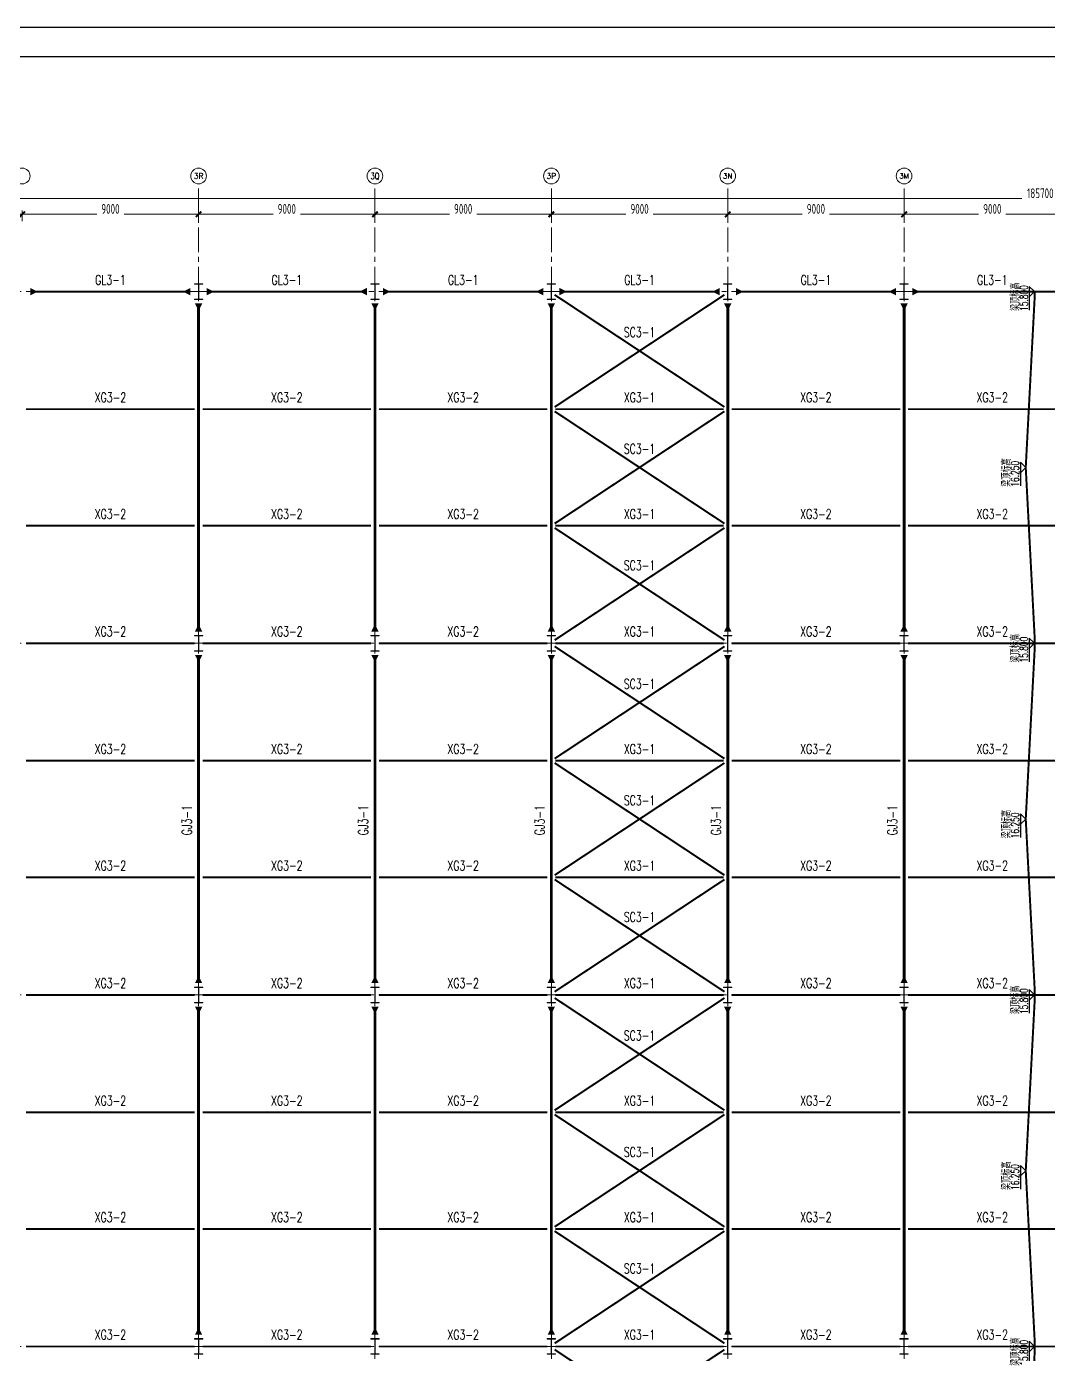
# Model space of a CAD drawing. Extents: x -1201378 to 2367219, y -619313 to 244905.
# Drawn here: x 372463 to 424606, y -237704 to -169915 of the extents above; entities that cross this region are included whole.
import ezdxf
from ezdxf.enums import TextEntityAlignment as Align

# ---------------------------------------------------------------- set-up
doc = ezdxf.new("R2010")
doc.units = 0
doc.header["$LTSCALE"] = 1000
doc.linetypes.add('CENTER', pattern=[2, 1.25, -0.25, 0.25, -0.25])
doc.layers.get('0').update_dxf_attribs({"linetype": 'CONTINUOUS'})
doc.layers.get('Defpoints').update_dxf_attribs({"linetype": 'CONTINUOUS'})
for name, color, linetype in [('0-cxFrame', 155, 'CONTINUOUS'), ('A-WINDOW', 140, 'CONTINUOUS'), ('S-BG', 131, 'CONTINUOUS')]:
    doc.layers.add(name, color=color, linetype=linetype)
for name, color, linetype, lineweight in [('0-cxText', 131, 'CONTINUOUS', 25), ('S-axis', 111, 'CONTINUOUS', 0), ('S-bea', 40, 'CONTINUOUS', 0), ('S-col', 2, 'CONTINUOUS', 0), ('S-dote', 5, 'CENTER', 0), ('THIN', 7, 'CONTINUOUS', 0), ('柱间支撑', 6, 'CENTER', 0), ('梁', 4, 'CONTINUOUS', 18)]:
    doc.layers.add(name, color=color, linetype=linetype, lineweight=lineweight)
doc.styles.add('_TCH_AXIS', font='COMPLEX', dxfattribs={"bigfont": 'GBCBIG'})
doc.styles.add('cx_tuming', font='simhei.ttf')
doc.styles.add('cx_tuqian1', font='')
doc.styles.add('SS1', font='tj-romans1.shx', dxfattribs={"width": 0.7, "bigfont": 'tj-hztxt1.shx'})
doc.styles.add('TSSD_Dimension', font='tssdeng.shx', dxfattribs={"width": 0.7, "bigfont": 'hztxt.shx'})
doc.styles.add('TSSD_Rein', font='tj-romans1.shx', dxfattribs={"width": 0.7, "bigfont": 'tj-hztxt.shx'})
doc.styles.add('黑体', font='simhei.ttf', dxfattribs={"width": 0.8})
doc.styles.get('cx_tuqian1').set_extended_font_data('SimSun')
doc.dimstyles.new('TSSD_200_200', dxfattribs={"dimtxt": 500, "dimasz": 200, "dimexe": 200, "dimexo": 500, "dimgap": 200, "dimtad": 1, "dimdec": 0, "dimzin": 0, "dimdsep": 46, "dimtxsty": 'TSSD_Dimension', "dimblk": 'ARCHTICK', "dimcen": 0, "dimdle": 200, "dimclrt": 7, "dimadec": 0, "dimazin": 0, "dimtfac": 1, "dimtdec": 0, "dimtix": 1, "dimtmove": 2, "dimatfit": 3, "dimfxl": 1, "dimtolj": 1, "dimtzin": 0, "dimarcsym": 0})

# ---------------------------------------------------------------- blocks, each defined once
blk = doc.blocks.new('w42343243')
at = {"layer": 'S-col'}
blk.add_lwpolyline([(-165069, 621020), (-164639, 621020), (-164639, 621002), (-164848, 621002), (-164848, 620238), (-164639, 620238), (-164639, 620220), (-165069, 620220), (-165069, 620238), (-164860, 620238), (-164860, 621002), (-165069, 621002)], close=True, dxfattribs=at)
blk = doc.blocks.new('42343')
at = {"layer": 'A-WINDOW'}
for p in [(-99000, 100), (-90000, 100), (-81000, 100), (-72000, 100), (-63000, 100), (-99000, -17850), (-90000, -17850), (-81000, -17850), (-72000, -17850), (-63000, -17850), (-99000, -35800), (-90000, -35800), (-81000, -35800), (-72000, -35800), (-63000, -35800), (-99000, -53750), (-90000, -53750), (-81000, -53750), (-72000, -53750), (-63000, -53750)]:
    blk.add_blockref('w42343243', p, dxfattribs=at)
blk = doc.blocks.new('_ArchTick')
at = {"color": 0, "linetype": 'ByBlock', "const_width": 0.5}
blk.add_lwpolyline([(-0.71, -0.71), (0.71, 0.71)], dxfattribs=at)
blk = doc.blocks.new('*D466')
at = {"layer": 'Defpoints', "color": 0, "transparency": 16777216}
for p in [(-218758, -279500), (-227758, -280358), (-218758, -280358)]:
    blk.add_point(p, dxfattribs=at)
at = {"layer": 'S-axis', "color": 0, "lineweight": -2, "transparency": 16777216}
for p, q in [((-227958, -279500), (-223957, -279500)), ((-227758, -279858), (-227758, -279300)), ((-218558, -279500), (-222560, -279500)), ((-218758, -279858), (-218758, -279300))]:
    blk.add_line(p, q, dxfattribs=at)
at = {"layer": 'S-axis', "color": 0, "lineweight": -2, "transparency": 16777216, "xscale": 200, "yscale": 200, "zscale": 200, "rotation": 180}
blk.add_blockref('_ArchTick', (-227758, -279500), dxfattribs=at)
at = {"layer": 'S-axis', "color": 0, "lineweight": -2, "transparency": 16777216, "xscale": 200, "yscale": 200, "zscale": 200}
blk.add_blockref('_ArchTick', (-218758, -279500), dxfattribs=at)
at = {"layer": 'S-axis', "color": 7, "transparency": 16777216, "insert": (-223258, -279225), "char_height": 500, "attachment_point": 5, "style": 'TSSD_Dimension'}
blk.add_mtext('\\A1;9000', dxfattribs=at)
blk = doc.blocks.new('*D467')
at = {"layer": 'Defpoints', "color": 0, "transparency": 16777216}
for p in [(-209758, -279500), (-218758, -280358), (-209758, -280358)]:
    blk.add_point(p, dxfattribs=at)
at = {"layer": 'S-axis', "color": 0, "lineweight": -2, "transparency": 16777216}
for p, q in [((-218958, -279500), (-214957, -279500)), ((-218758, -279858), (-218758, -279300)), ((-209558, -279500), (-213560, -279500)), ((-209758, -279858), (-209758, -279300))]:
    blk.add_line(p, q, dxfattribs=at)
at = {"layer": 'S-axis', "color": 0, "lineweight": -2, "transparency": 16777216, "xscale": 200, "yscale": 200, "zscale": 200, "rotation": 180}
blk.add_blockref('_ArchTick', (-218758, -279500), dxfattribs=at)
at = {"layer": 'S-axis', "color": 0, "lineweight": -2, "transparency": 16777216, "xscale": 200, "yscale": 200, "zscale": 200}
blk.add_blockref('_ArchTick', (-209758, -279500), dxfattribs=at)
at = {"layer": 'S-axis', "color": 7, "transparency": 16777216, "insert": (-214258, -279225), "char_height": 500, "attachment_point": 5, "style": 'TSSD_Dimension'}
blk.add_mtext('\\A1;9000', dxfattribs=at)
blk = doc.blocks.new('*D468')
at = {"layer": 'Defpoints', "color": 0, "transparency": 16777216}
for p in [(-200758, -279500), (-209758, -280358), (-200758, -280358)]:
    blk.add_point(p, dxfattribs=at)
at = {"layer": 'S-axis', "color": 0, "lineweight": -2, "transparency": 16777216}
for p, q in [((-209958, -279500), (-205957, -279500)), ((-209758, -279858), (-209758, -279300)), ((-200558, -279500), (-204560, -279500)), ((-200758, -279858), (-200758, -279300))]:
    blk.add_line(p, q, dxfattribs=at)
at = {"layer": 'S-axis', "color": 0, "lineweight": -2, "transparency": 16777216, "xscale": 200, "yscale": 200, "zscale": 200, "rotation": 180}
blk.add_blockref('_ArchTick', (-209758, -279500), dxfattribs=at)
at = {"layer": 'S-axis', "color": 0, "lineweight": -2, "transparency": 16777216, "xscale": 200, "yscale": 200, "zscale": 200}
blk.add_blockref('_ArchTick', (-200758, -279500), dxfattribs=at)
at = {"layer": 'S-axis', "color": 7, "transparency": 16777216, "insert": (-205258, -279225), "char_height": 500, "attachment_point": 5, "style": 'TSSD_Dimension'}
blk.add_mtext('\\A1;9000', dxfattribs=at)
blk = doc.blocks.new('*D469')
at = {"layer": 'Defpoints', "color": 0, "transparency": 16777216}
for p in [(-191758, -279500), (-200758, -280358), (-191758, -280358)]:
    blk.add_point(p, dxfattribs=at)
at = {"layer": 'S-axis', "color": 0, "lineweight": -2, "transparency": 16777216}
for p, q in [((-200958, -279500), (-196957, -279500)), ((-200758, -279858), (-200758, -279300)), ((-191558, -279500), (-195560, -279500)), ((-191758, -279858), (-191758, -279300))]:
    blk.add_line(p, q, dxfattribs=at)
at = {"layer": 'S-axis', "color": 0, "lineweight": -2, "transparency": 16777216, "xscale": 200, "yscale": 200, "zscale": 200, "rotation": 180}
blk.add_blockref('_ArchTick', (-200758, -279500), dxfattribs=at)
at = {"layer": 'S-axis', "color": 0, "lineweight": -2, "transparency": 16777216, "xscale": 200, "yscale": 200, "zscale": 200}
blk.add_blockref('_ArchTick', (-191758, -279500), dxfattribs=at)
at = {"layer": 'S-axis', "color": 7, "transparency": 16777216, "insert": (-196258, -279225), "char_height": 500, "attachment_point": 5, "style": 'TSSD_Dimension'}
blk.add_mtext('\\A1;9000', dxfattribs=at)
blk = doc.blocks.new('*D470')
at = {"layer": 'Defpoints', "color": 0, "transparency": 16777216}
for p in [(-182758, -279500), (-191758, -280358), (-182758, -280358)]:
    blk.add_point(p, dxfattribs=at)
at = {"layer": 'S-axis', "color": 0, "lineweight": -2, "transparency": 16777216}
for p, q in [((-191958, -279500), (-187957, -279500)), ((-191758, -279858), (-191758, -279300)), ((-182558, -279500), (-186560, -279500)), ((-182758, -279858), (-182758, -279300))]:
    blk.add_line(p, q, dxfattribs=at)
at = {"layer": 'S-axis', "color": 0, "lineweight": -2, "transparency": 16777216, "xscale": 200, "yscale": 200, "zscale": 200, "rotation": 180}
blk.add_blockref('_ArchTick', (-191758, -279500), dxfattribs=at)
at = {"layer": 'S-axis', "color": 0, "lineweight": -2, "transparency": 16777216, "xscale": 200, "yscale": 200, "zscale": 200}
blk.add_blockref('_ArchTick', (-182758, -279500), dxfattribs=at)
at = {"layer": 'S-axis', "color": 7, "transparency": 16777216, "insert": (-187258, -279225), "char_height": 500, "attachment_point": 5, "style": 'TSSD_Dimension'}
blk.add_mtext('\\A1;9000', dxfattribs=at)
blk = doc.blocks.new('*D471')
at = {"layer": 'Defpoints', "color": 0, "transparency": 16777216}
for p in [(-173758, -279500), (-182758, -280358), (-173758, -280358)]:
    blk.add_point(p, dxfattribs=at)
at = {"layer": 'S-axis', "color": 0, "lineweight": -2, "transparency": 16777216}
for p, q in [((-182958, -279500), (-178957, -279500)), ((-182758, -279858), (-182758, -279300)), ((-173558, -279500), (-177560, -279500)), ((-173758, -279858), (-173758, -279300))]:
    blk.add_line(p, q, dxfattribs=at)
at = {"layer": 'S-axis', "color": 0, "lineweight": -2, "transparency": 16777216, "xscale": 200, "yscale": 200, "zscale": 200, "rotation": 180}
blk.add_blockref('_ArchTick', (-182758, -279500), dxfattribs=at)
at = {"layer": 'S-axis', "color": 0, "lineweight": -2, "transparency": 16777216, "xscale": 200, "yscale": 200, "zscale": 200}
blk.add_blockref('_ArchTick', (-173758, -279500), dxfattribs=at)
at = {"layer": 'S-axis', "color": 7, "transparency": 16777216, "insert": (-178258, -279225), "char_height": 500, "attachment_point": 5, "style": 'TSSD_Dimension'}
blk.add_mtext('\\A1;9000', dxfattribs=at)
blk = doc.blocks.new('*D483')
at = {"layer": 'Defpoints', "color": 0, "transparency": 16777216}
for p in [(-82958, -278700), (-268658, -280258), (-82958, -280258)]:
    blk.add_point(p, dxfattribs=at)
at = {"layer": 'S-axis', "color": 0, "lineweight": -2, "transparency": 16777216}
for p, q in [((-268658, -279758), (-268658, -278500)), ((-82958, -279758), (-82958, -278500)), ((-268858, -278700), (-176749, -278700)), ((-82758, -278700), (-174868, -278700))]:
    blk.add_line(p, q, dxfattribs=at)
at = {"layer": 'S-axis', "color": 0, "lineweight": -2, "transparency": 16777216, "xscale": 200, "yscale": 200, "zscale": 200, "rotation": 180}
blk.add_blockref('_ArchTick', (-268658, -278700), dxfattribs=at)
at = {"layer": 'S-axis', "color": 0, "lineweight": -2, "transparency": 16777216, "xscale": 200, "yscale": 200, "zscale": 200}
blk.add_blockref('_ArchTick', (-82958, -278700), dxfattribs=at)
at = {"layer": 'S-axis', "color": 7, "transparency": 16777216, "insert": (-175808, -278425), "char_height": 500, "attachment_point": 5, "style": 'TSSD_Dimension'}
blk.add_mtext('\\A1;185700', dxfattribs=at)
blk = doc.blocks.new('TK22.A0 L(Dragon)')
at = {"layer": '0-cxFrame', "color": 7, "const_width": 0.5}
blk.add_lwpolyline([(0, 0), (-1486, 0), (-1486, 841), (0, 841)], close=True, dxfattribs=at)
at = {"layer": '0-cxFrame', "const_width": 0.5}
blk.add_lwpolyline([(-80, 10), (-1466, 10), (-1466, 831), (-80, 831)], close=True, dxfattribs=at)
at = {"style": '黑体', "flags": 4}
blk.add_attdef('图幅', text='', height=3.3, dxfattribs=at).set_placement((-40, 3), align=Align.RIGHT)
at = {"layer": '0-cxText', "flags": 4}
for tag, height, style, p in [('建设单位', 3.5, 'cx_tuming', (-45, 240)), ('项目名称', 3.5, 'cx_tuming', (-45, 210)), ('子项名称', 3.5, 'cx_tuming', (-45, 180)), ('工程编号', 3.3, 'cx_tuqian1', (-35, 165)), ('图名1', 3.5, 'cx_tuming', (-45, 87)), ('图名2', 3.5, 'cx_tuming', (-45, 79)), ('图名3', 3.5, 'cx_tuming', (-45, 71)), ('出图日期', 3.3, 'cx_tuqian1', (-39, 60)), ('专业', 3.3, 'cx_tuqian1', (-55, 52)), ('图号', 3.3, 'cx_tuqian1', (-55, 44)), ('版次', 3.3, 'cx_tuqian1', (-20, 44))]:
    blk.add_attdef(tag, text='', height=height, dxfattribs=dict(at, style=style)).set_placement(p, align=Align.MIDDLE)
at = {"layer": 'Defpoints', "color": 6, "flags": 4}
for tag, height, style, p in [('tufu', 3.3, '黑体', (-12, 12)), ('dwfname', 4, 'cx_tuqian1', (-80, 3))]:
    blk.add_attdef(tag, text='', height=height, dxfattribs=dict(at, style=style)).set_placement(p, align=Align.RIGHT)
blk = doc.blocks.new('3号厂房标高')
at = {"layer": 'S-BG', "const_width": 100}
blk.add_lwpolyline([(568664, -255248), (568664, -254848), (568214, -246273), (568664, -237698), (568664, -236898), (568214, -228323), (568664, -219748), (568664, -218948), (568214, -210373), (568664, -201798), (568664, -200998), (568214, -192423), (568664, -183848), (568664, -183448)], dxfattribs=at)
at = {"layer": 'S-BG'}
for points in [[(568397, -183715), (568664, -183448), (568397, -183182), (568397, -184388)], [(567947, -192690), (568214, -192423), (567947, -192157), (567947, -193363)], [(568397, -201665), (568664, -201398), (568397, -201132), (568397, -202338)], [(567947, -210640), (568214, -210373), (567947, -210107), (567947, -211313)], [(568397, -219615), (568664, -219348), (568397, -219082), (568397, -220288)], [(567947, -228590), (568214, -228323), (567947, -228057), (567947, -229263)], [(568397, -237565), (568664, -237298), (568397, -237032), (568397, -238238)]]:
    blk.add_lwpolyline(points, dxfattribs=at)
at = {"layer": 'S-BG', "style": 'SS1', "width": 0.7}
for s, p in [('梁顶标高', (567893, -184433, 0)), ('15.800', (568320, -184433, 0)), ('梁顶标高', (567443, -193408, 0)), ('16.250', (567870, -193408, 0)), ('15.800', (568320, -202383, 0)), ('梁顶标高', (567893, -202383, 0)), ('16.250', (567870, -211358, 0)), ('梁顶标高', (567443, -211358, 0)), ('梁顶标高', (567893, -220333, 0)), ('15.800', (568320, -220333, 0)), ('梁顶标高', (567443, -229308, 0)), ('16.250', (567870, -229308, 0)), ('梁顶标高', (567893, -238283, 0)), ('15.800', (568320, -238283, 0))]:
    blk.add_text(s, height=400, rotation=90, dxfattribs=at).set_placement(p)
blk = doc.blocks.new('3#轴网')
at = {"layer": 'S-axis'}
for centre in [(-227758.5, -277544.2), (-218758.5, -277544.2), (-209758.5, -277544.2), (-200758.5, -277544.2), (-191758.5, -277544.2), (-182758.5, -277544.2)]:
    blk.add_circle(centre, 400, dxfattribs=at)
at = {"layer": 'S-dote'}
for p, q in [((-218758.5, -363428.2), (-218758.5, -277944.2)), ((-209758.5, -363428.2), (-209758.5, -277944.2)), ((-200758.5, -363428.2), (-200758.5, -277944.2)), ((-191758.5, -363428.2), (-191758.5, -277944.2)), ((-182758.5, -363428.2), (-182758.5, -277944.2)), ((-78316.2, -283448.2), (-273210.6, -283448.2)), ((-78316.2, -301398.2), (-273210.6, -301398.2)), ((-78316.2, -319348.2), (-273210.6, -319348.2)), ((-78316.2, -337298.2), (-273210.6, -337298.2))]:
    blk.add_line(p, q, dxfattribs=at)
at = {"layer": 'S-axis', "style": '_TCH_AXIS'}
for s, height, p, p2 in [('3R', 276.42, (-219002, -277682.4), (-218515, -277682.4)), ('3P', 282.17, (-201000.3, -277685.3), (-200516.6, -277685.3)), ('3N', 270.86, (-192003.5, -277679.7), (-191513.4, -277679.7)), ('3M', 260.31, (-183006.4, -277674.4), (-182510.6, -277674.4))]:
    blk.add_text(s, height=height, dxfattribs=at).set_placement(p, p2, align=Align.FIT)
at = {"layer": 'S-axis', "style": '_TCH_AXIS', "width": 0.807692}
blk.add_text('3Q', height=333.94, dxfattribs=at).set_placement((-209983.2, -277711.2), (-209533.7, -277711.2), align=Align.FIT)
at = {"layer": 'S-axis'}
for base, p1, p2, picture, middle in [((-82958.5, -278700.4), (-268658.5, -280258.4), (-82958.5, -280258.4), '*D483', (-175808.5, -278425.4)), ((-218758.5, -279500.4), (-227758.5, -280358.4), (-218758.5, -280358.4), '*D466', (-223258.5, -279225.4)), ((-209758.5, -279500.4), (-218758.5, -280358.4), (-209758.5, -280358.4), '*D467', (-214258.5, -279225.4)), ((-200758.5, -279500.4), (-209758.5, -280358.4), (-200758.5, -280358.4), '*D468', (-205258.5, -279225.4)), ((-191758.5, -279500.4), (-200758.5, -280358.4), (-191758.5, -280358.4), '*D469', (-196258.5, -279225.4)), ((-182758.5, -279500.4), (-191758.5, -280358.4), (-182758.5, -280358.4), '*D470', (-187258.5, -279225.4)), ((-173758.5, -279500.4), (-182758.5, -280358.4), (-173758.5, -280358.4), '*D471', (-178258.5, -279225.4))]:
    dim = blk.add_linear_dim(base=base, p1=p1, p2=p2, angle=0, dimstyle='TSSD_200_200', dxfattribs=at)
    dim.commit()
    dim.dimension.update_dxf_attribs({"geometry": picture, "text_midpoint": middle, "dimtype": 161})

msp = doc.modelspace()

# ---------------------------------------------------------------- linework, layer by layer
at = {"layer": 'S-bea'}
for points in [[(372656.5, -183448.2, 375, 0, 0), (373031.5, -183448.2, 375, 0, 0)], [(380826.5, -183448.2, 375, 0, 0), (380451.5, -183448.2, 375, 0, 0)], [(381656.5, -183448.2, 375, 0, 0), (382031.5, -183448.2, 375, 0, 0)], [(389826.5, -183448.2, 375, 0, 0), (389451.5, -183448.2, 375, 0, 0)], [(390656.5, -183448.2, 375, 0, 0), (391031.5, -183448.2, 375, 0, 0)], [(398826.5, -183448.2, 375, 0, 0), (398451.5, -183448.2, 375, 0, 0)], [(399656.5, -183448.2, 375, 0, 0), (400031.5, -183448.2, 375, 0, 0)], [(407826.5, -183448.2, 375, 0, 0), (407451.5, -183448.2, 375, 0, 0)], [(408656.5, -183448.2, 375, 0, 0), (409031.5, -183448.2, 375, 0, 0)], [(416826.5, -183448.2, 375, 0, 0), (416451.5, -183448.2, 375, 0, 0)], [(417656.5, -183448.2, 375, 0, 0), (418031.5, -183448.2, 375, 0, 0)], [(381241.5, -184048.2, 375, 0, 0), (381241.5, -184423.2, 375, 0, 0)], [(390241.5, -184048.2, 375, 0, 0), (390241.5, -184423.2, 375, 0, 0)], [(399241.5, -184048.2, 375, 0, 0), (399241.5, -184423.2, 375, 0, 0)], [(408241.5, -184048.2, 375, 0, 0), (408241.5, -184423.2, 375, 0, 0)], [(417241.5, -184048.2, 375, 0, 0), (417241.5, -184423.2, 375, 0, 0)], [(381241.5, -200798.2, 375, 0, 0), (381241.5, -200423.2, 375, 0, 0)], [(390241.5, -200798.2, 375, 0, 0), (390241.5, -200423.2, 375, 0, 0)], [(399241.5, -200798.2, 375, 0, 0), (399241.5, -200423.2, 375, 0, 0)], [(408241.5, -200798.2, 375, 0, 0), (408241.5, -200423.2, 375, 0, 0)], [(417241.5, -200798.2, 375, 0, 0), (417241.5, -200423.2, 375, 0, 0)], [(381241.5, -201998.2, 375, 0, 0), (381241.5, -202373.2, 375, 0, 0)], [(390241.5, -201998.2, 375, 0, 0), (390241.5, -202373.2, 375, 0, 0)], [(399241.5, -201998.2, 375, 0, 0), (399241.5, -202373.2, 375, 0, 0)], [(408241.5, -201998.2, 375, 0, 0), (408241.5, -202373.2, 375, 0, 0)], [(417241.5, -201998.2, 375, 0, 0), (417241.5, -202373.2, 375, 0, 0)], [(381241.5, -218748.2, 375, 0, 0), (381241.5, -218373.2, 375, 0, 0)], [(390241.5, -218748.2, 375, 0, 0), (390241.5, -218373.2, 375, 0, 0)], [(399241.5, -218748.2, 375, 0, 0), (399241.5, -218373.2, 375, 0, 0)], [(408241.5, -218748.2, 375, 0, 0), (408241.5, -218373.2, 375, 0, 0)], [(417241.5, -218748.2, 375, 0, 0), (417241.5, -218373.2, 375, 0, 0)], [(381241.5, -219948.2, 375, 0, 0), (381241.5, -220323.2, 375, 0, 0)], [(390241.5, -219948.2, 375, 0, 0), (390241.5, -220323.2, 375, 0, 0)], [(399241.5, -219948.2, 375, 0, 0), (399241.5, -220323.2, 375, 0, 0)], [(408241.5, -219948.2, 375, 0, 0), (408241.5, -220323.2, 375, 0, 0)], [(417241.5, -219948.2, 375, 0, 0), (417241.5, -220323.2, 375, 0, 0)], [(381241.5, -236698.2, 375, 0, 0), (381241.5, -236323.2, 375, 0, 0)], [(390241.5, -236698.2, 375, 0, 0), (390241.5, -236323.2, 375, 0, 0)], [(399241.5, -236698.2, 375, 0, 0), (399241.5, -236323.2, 375, 0, 0)], [(408241.5, -236698.2, 375, 0, 0), (408241.5, -236323.2, 375, 0, 0)], [(417241.5, -236698.2, 375, 0, 0), (417241.5, -236323.2, 375, 0, 0)]]:
    msp.add_lwpolyline(points, format="xyseb", dxfattribs=at)
at = {"layer": 'S-bea', "const_width": 150}
for points in [[(381241.5, -184048.2), (381241.5, -200798.2)], [(390241.5, -184048.2), (390241.5, -200798.2)], [(399241.5, -184048.2), (399241.5, -200798.2)], [(408241.5, -184048.2), (408241.5, -200798.2)], [(417241.5, -184048.2), (417241.5, -200798.2)], [(381241.5, -201998.2), (381241.5, -218748.2)], [(390241.5, -201998.2), (390241.5, -218748.2)], [(399241.5, -201998.2), (399241.5, -218748.2)], [(408241.5, -201998.2), (408241.5, -218748.2)], [(417241.5, -201998.2), (417241.5, -218748.2)], [(381241.5, -219948.2), (381241.5, -236698.2)], [(390241.5, -219948.2), (390241.5, -236698.2)], [(399241.5, -219948.2), (399241.5, -236698.2)], [(408241.5, -219948.2), (408241.5, -236698.2)], [(417241.5, -219948.2), (417241.5, -236698.2)]]:
    msp.add_lwpolyline(points, dxfattribs=at)
at = {"layer": '柱间支撑', "linetype": 'Continuous', "const_width": 100}
for points in [[(399408.4, -189337.9), (408074.7, -183608.5)], [(399408.4, -183608.5), (408074.7, -189337.9)], [(372441.5, -189448.2), (381041.5, -189448.2)], [(381441.5, -189448.2), (390041.5, -189448.2)], [(390441.5, -189448.2), (399041.5, -189448.2)], [(399408.4, -195287.9), (408074.7, -189558.5)], [(399408.4, -189558.5), (408074.7, -195287.9)], [(399441.5, -189448.2), (408041.5, -189448.2)], [(408441.5, -189448.2), (417041.5, -189448.2)], [(417441.5, -189448.2), (426041.5, -189448.2)], [(372441.5, -195398.2), (381041.5, -195398.2)], [(381441.5, -195398.2), (390041.5, -195398.2)], [(390441.5, -195398.2), (399041.5, -195398.2)], [(399408.4, -201237.9), (408074.7, -195508.5)], [(399408.4, -195508.5), (408074.7, -201237.9)], [(399441.5, -195398.2), (408041.5, -195398.2)], [(408441.5, -195398.2), (417041.5, -195398.2)], [(417441.5, -195398.2), (426041.5, -195398.2)], [(372441.5, -201398.2), (381041.5, -201398.2)], [(381441.5, -201398.2), (390041.5, -201398.2)], [(390441.5, -201398.2), (399041.5, -201398.2)], [(399408.4, -207287.9), (408074.7, -201558.5)], [(399408.4, -201558.5), (408074.7, -207287.9)], [(399441.5, -201398.2), (408041.5, -201398.2)], [(408441.5, -201398.2), (417041.5, -201398.2)], [(417441.5, -201398.2), (426041.5, -201398.2)], [(372441.5, -207398.2), (381041.5, -207398.2)], [(381441.5, -207398.2), (390041.5, -207398.2)], [(390441.5, -207398.2), (399041.5, -207398.2)], [(399441.5, -207398.2), (408041.5, -207398.2)], [(408441.5, -207398.2), (417041.5, -207398.2)], [(417441.5, -207398.2), (426041.5, -207398.2)], [(399408.4, -213237.9), (408074.7, -207508.5)], [(399408.4, -207508.5), (408074.7, -213237.9)], [(372441.5, -213348.2), (381041.5, -213348.2)], [(381441.5, -213348.2), (390041.5, -213348.2)], [(390441.5, -213348.2), (399041.5, -213348.2)], [(399408.4, -219187.9), (408074.7, -213458.5)], [(399408.4, -213458.5), (408074.7, -219187.9)], [(399441.5, -213348.2), (408041.5, -213348.2)], [(408441.5, -213348.2), (417041.5, -213348.2)], [(417441.5, -213348.2), (426041.5, -213348.2)], [(372441.5, -219348.2), (381041.5, -219348.2)], [(381441.5, -219348.2), (390041.5, -219348.2)], [(390441.5, -219348.2), (399041.5, -219348.2)], [(399408.4, -225237.9), (408074.7, -219508.5)], [(399408.4, -219508.5), (408074.7, -225237.9)], [(399441.5, -219348.2), (408041.5, -219348.2)], [(408441.5, -219348.2), (417041.5, -219348.2)], [(417441.5, -219348.2), (426041.5, -219348.2)], [(372441.5, -225348.2), (381041.5, -225348.2)], [(381441.5, -225348.2), (390041.5, -225348.2)], [(390441.5, -225348.2), (399041.5, -225348.2)], [(399408.4, -231187.9), (408074.7, -225458.5)], [(399408.4, -225458.5), (408074.7, -231187.9)], [(399441.5, -225348.2), (408041.5, -225348.2)], [(408441.5, -225348.2), (417041.5, -225348.2)], [(417441.5, -225348.2), (426041.5, -225348.2)], [(372441.5, -231298.2), (381041.5, -231298.2)], [(381441.5, -231298.2), (390041.5, -231298.2)], [(390441.5, -231298.2), (399041.5, -231298.2)], [(399408.4, -237137.9), (408074.7, -231408.5)], [(399408.4, -231408.5), (408074.7, -237137.9)], [(399441.5, -231298.2), (408041.5, -231298.2)], [(408441.5, -231298.2), (417041.5, -231298.2)], [(417441.5, -231298.2), (426041.5, -231298.2)], [(372441.5, -237298.2), (381041.5, -237298.2)], [(381441.5, -237298.2), (390041.5, -237298.2)], [(390441.5, -237298.2), (399041.5, -237298.2)], [(399441.5, -237298.2), (408041.5, -237298.2)], [(408441.5, -237298.2), (417041.5, -237298.2)], [(417441.5, -237298.2), (426041.5, -237298.2)], [(399408.4, -243187.9), (408074.7, -237458.5)], [(399408.4, -237458.5), (408074.7, -243187.9)]]:
    msp.add_lwpolyline(points, dxfattribs=at)
at = {"layer": '梁', "linetype": 'Continuous', "const_width": 100}
for points in [[(372656.5, -183448.2), (380826.5, -183448.2)], [(381656.5, -183448.2), (389826.5, -183448.2)], [(390656.5, -183448.2), (398826.5, -183448.2)], [(399656.5, -183448.2), (407826.5, -183448.2)], [(408656.5, -183448.2), (416826.5, -183448.2)], [(417656.5, -183448.2), (425826.5, -183448.2)]]:
    msp.add_lwpolyline(points, dxfattribs=at)

# ---------------------------------------------------------------- block references
at = {"layer": '0-cxFrame', "xscale": 150, "yscale": 150, "zscale": 150}
msp.add_blockref('TK22.A0 L(Dragon)', (535008.3, -296102.2), dxfattribs=at)
at = {"layer": 'S-axis'}
msp.add_blockref('3#轴网', (600000, 100000), dxfattribs=at)
at = {"layer": 'S-BG'}
msp.add_blockref('3号厂房标高', (-144765.6, 0), dxfattribs=at)
at = {"layer": 'S-col'}
msp.add_blockref('42343', (645095.7, -804168.2), dxfattribs=at)

# ---------------------------------------------------------------- texts
at = {"layer": 'THIN', "style": 'TSSD_Rein', "width": 0.7}
for s, p in [('GL3-1', (376741.5, -183248.2)), ('GL3-1', (385741.5, -183248.2)), ('GL3-1', (394741.5, -183248.2)), ('GL3-1', (403741.5, -183248.2)), ('GL3-1', (412741.5, -183248.2)), ('GL3-1', (421741.5, -183248.2)), ('SC3-1', (403739.9, -185919.5)), ('XG3-2', (376741.5, -189248.2)), ('XG3-2', (385741.5, -189248.2)), ('XG3-2', (394741.5, -189248.2)), ('XG3-1', (403741.5, -189248.2)), ('XG3-2', (412741.5, -189248.2)), ('XG3-2', (421741.5, -189248.2)), ('SC3-1', (403739.9, -191869.5)), ('XG3-2', (376741.5, -195198.2)), ('XG3-2', (385741.5, -195198.2)), ('XG3-2', (394741.5, -195198.2)), ('XG3-1', (403741.5, -195198.2)), ('XG3-2', (412741.5, -195198.2)), ('XG3-2', (421741.5, -195198.2)), ('SC3-1', (403739.9, -197819.5)), ('XG3-2', (376741.5, -201198.2)), ('XG3-2', (385741.5, -201198.2)), ('XG3-2', (394741.5, -201198.2)), ('XG3-1', (403741.5, -201198.2)), ('XG3-2', (412741.5, -201198.2)), ('XG3-2', (421741.5, -201198.2)), ('SC3-1', (403739.9, -203869.5)), ('XG3-2', (376741.5, -207198.2)), ('XG3-2', (385741.5, -207198.2)), ('XG3-2', (394741.5, -207198.2)), ('XG3-1', (403741.5, -207198.2)), ('XG3-2', (412741.5, -207198.2)), ('XG3-2', (421741.5, -207198.2)), ('SC3-1', (403739.9, -209819.5)), ('XG3-2', (376741.5, -213148.2)), ('XG3-2', (385741.5, -213148.2)), ('XG3-2', (394741.5, -213148.2)), ('XG3-1', (403741.5, -213148.2)), ('XG3-2', (412741.5, -213148.2)), ('XG3-2', (421741.5, -213148.2)), ('SC3-1', (403739.9, -215769.5)), ('XG3-2', (376741.5, -219148.2)), ('XG3-2', (385741.5, -219148.2)), ('XG3-2', (394741.5, -219148.2)), ('XG3-1', (403741.5, -219148.2)), ('XG3-2', (412741.5, -219148.2)), ('XG3-2', (421741.5, -219148.2)), ('SC3-1', (403739.9, -221819.5)), ('XG3-2', (376741.5, -225148.2)), ('XG3-2', (385741.5, -225148.2)), ('XG3-2', (394741.5, -225148.2)), ('XG3-1', (403741.5, -225148.2)), ('XG3-2', (412741.5, -225148.2)), ('XG3-2', (421741.5, -225148.2)), ('SC3-1', (403739.9, -227769.5)), ('XG3-2', (376741.5, -231098.2)), ('XG3-2', (385741.5, -231098.2)), ('XG3-2', (394741.5, -231098.2)), ('XG3-1', (403741.5, -231098.2)), ('XG3-2', (412741.5, -231098.2)), ('XG3-2', (421741.5, -231098.2)), ('SC3-1', (403739.9, -233719.5)), ('XG3-2', (376741.5, -237098.2)), ('XG3-2', (385741.5, -237098.2)), ('XG3-2', (394741.5, -237098.2)), ('XG3-1', (403741.5, -237098.2)), ('XG3-2', (412741.5, -237098.2)), ('XG3-2', (421741.5, -237098.2))]:
    msp.add_text(s, height=500, dxfattribs=at).set_placement(p, align=Align.BOTTOM_CENTER)
for p in [(381041.5, -210430.7), (390041.5, -210430.7), (399041.5, -210430.7), (408041.5, -210430.7), (417041.5, -210430.7)]:
    msp.add_text('GJ3-1', height=500, rotation=90, dxfattribs=at).set_placement(p, align=Align.BOTTOM_CENTER)

doc.saveas('drawing.dxf')
